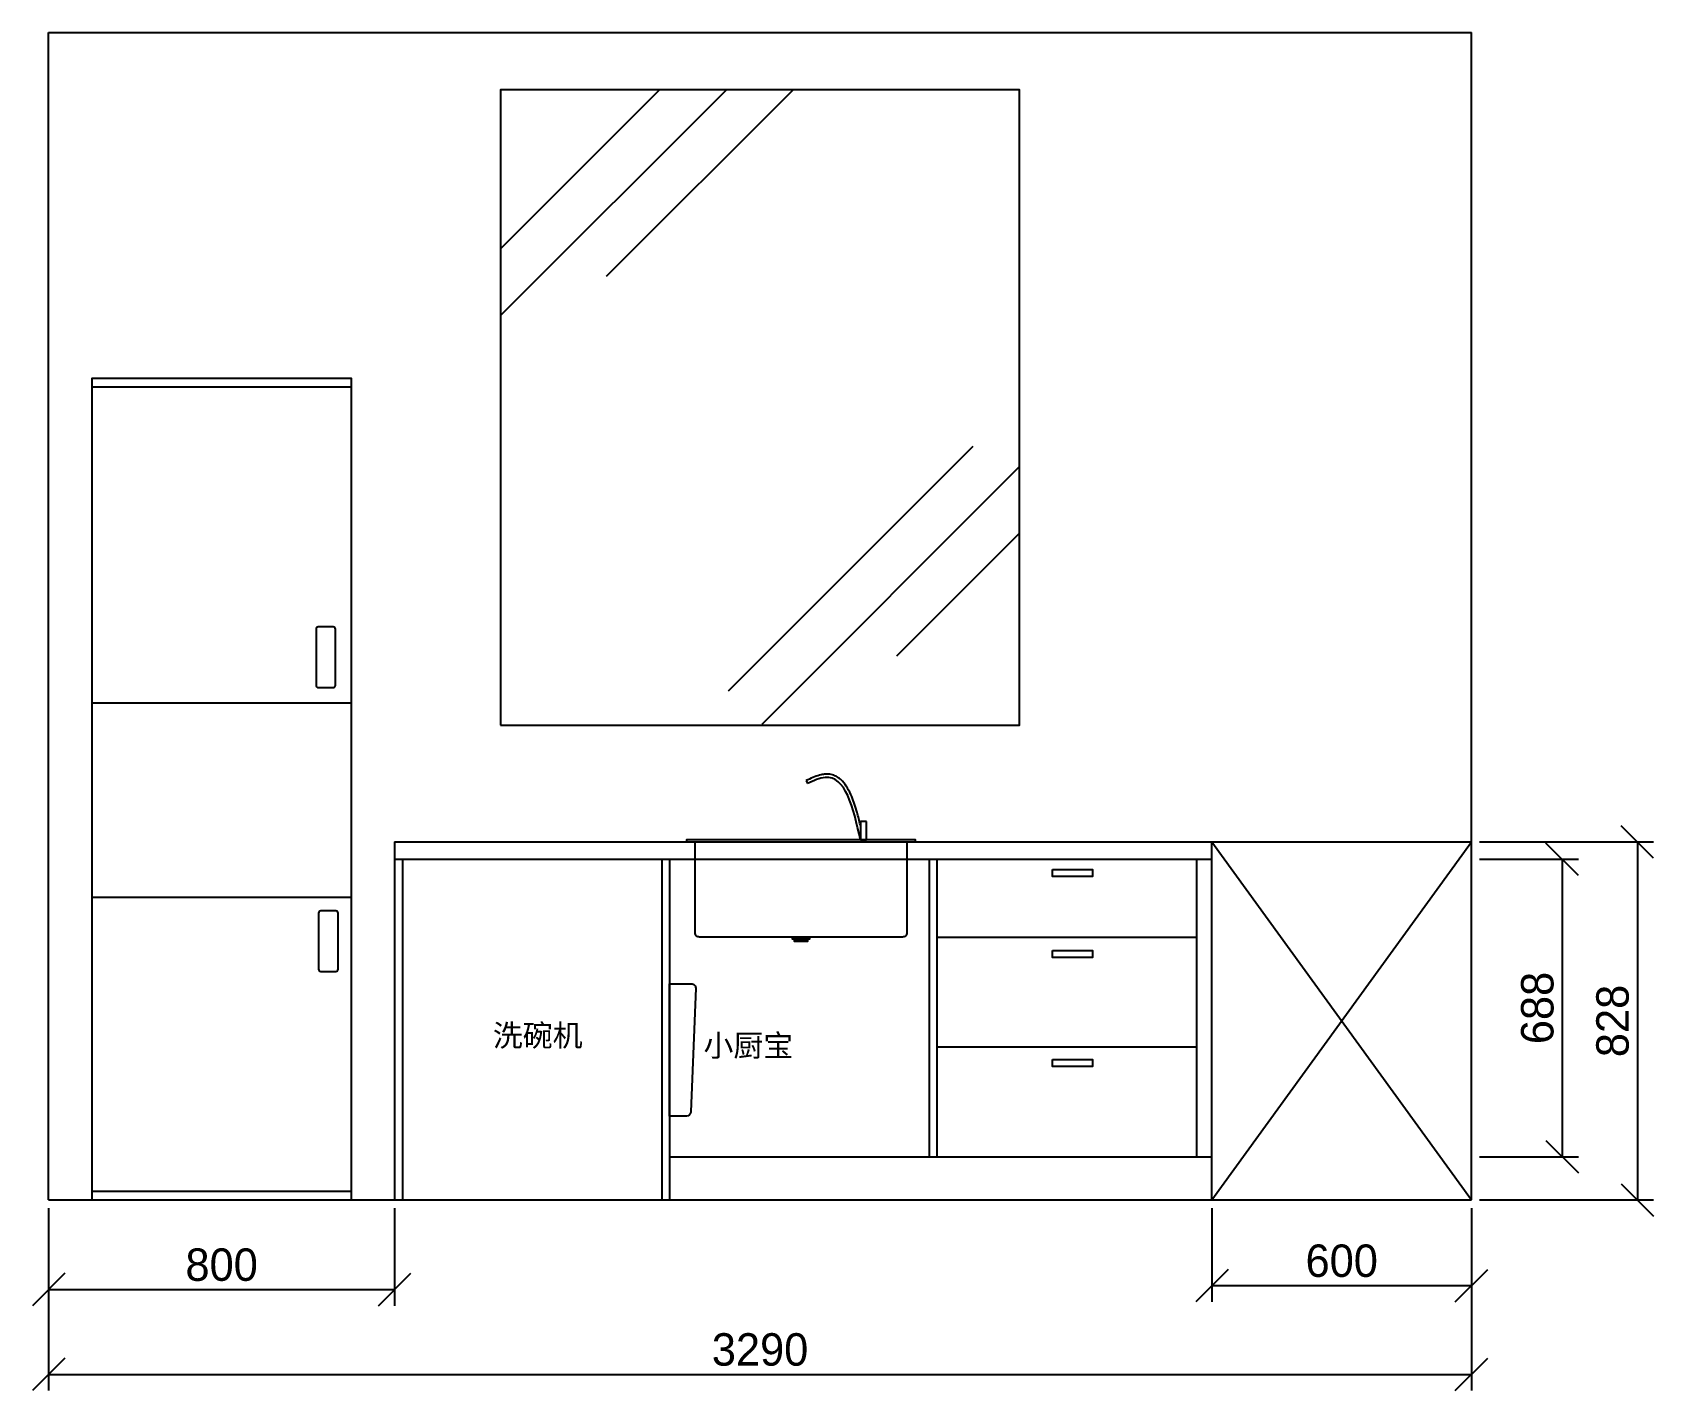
# Model space of a CAD drawing. Header units: millimetres. Extents: x 267 to 4015, y 324 to 3465.
import ezdxf

# ---------------------------------------------------------------- set-up
doc = ezdxf.new("R2010")
doc.units = ezdxf.units.MM
doc.styles.get("Standard").update_dxf_attribs({"font": 'Heiti SC.ttf'})
doc.dimstyles.new('ISO-25', dxfattribs={"dimscale": 30, "dimtxt": 2.5, "dimasz": 2.5, "dimexe": 1.25, "dimexo": 0.625, "dimtad": 1, "dimtxsty": 'Standard', "dimblk": 'OBLIQUE', "dimcen": 2.5, "dimadec": 0, "dimazin": 0, "dimtfac": 1, "dimtmove": 0, "dimatfit": 3, "dimfxl": 1, "dimarcsym": 0})

# ---------------------------------------------------------------- blocks, each defined once
blk = doc.blocks.new('refrigerator')
for p, q in [((600, 1180), (0, 1180)), ((0, 450), (600, 450)), ((0, 0), (600, 0)), ((600, -680), (0, -680))]:
    blk.add_line(p, q)
blk.add_lwpolyline([(0, -700), (600, -700), (600, 1200), (0, 1200)], close=True)
for points in [[(523.3, 485.1), (558.3, 485.1, 0.414214), (563.3, 490.1), (563.3, 620.1, 0.414214), (558.3, 625.1), (523.3, 625.1, 0.414214), (518.3, 620.1), (518.3, 490.1, 0.414214)], [(529.1, -171.4), (564.1, -171.4, 0.414214), (569.1, -166.4), (569.1, -36.4, 0.414214), (564.1, -31.4), (529.1, -31.4, 0.414214), (524.1, -36.4), (524.1, -166.4, 0.414214)]]:
    blk.add_lwpolyline(points, format="xyb", close=True)
blk = doc.blocks.new('tap')
blk.add_line((-139.7, 136.9), (-136.6, 130.1))
blk.add_lwpolyline([(0, 41.9), (-14.3, 41.9), (-14.3, 0), (0, 0)], close=True)
for points, knots in [([(-14.3, 33.7), (-16.7, 43.8), (-19.2, 53.7), (-25.6, 76.3), (-29.7, 88.6), (-37.3, 106.9), (-40.5, 113.5), (-47.7, 125.5), (-51.6, 130.9), (-58.9, 138.6), (-62, 141.3), (-68.6, 145.9), (-72.2, 147.8), (-79.9, 150.6), (-83.9, 151.5), (-90.2, 152), (-92.4, 152), (-96.3, 151.8), (-98, 151.6), (-101.5, 151), (-103.2, 150.7), (-110.1, 149.1), (-115.2, 147.3), (-125.6, 143.3), (-130.8, 141), (-137.2, 138.1), (-138.5, 137.5), (-139.7, 136.9)], [18.725515, 18.725515, 18.725515, 18.725515, 33.965891, 33.965891, 54.958571, 54.958571, 68.383014, 68.383014, 81.807458, 81.807458, 90.644618, 90.644618, 99.481779, 99.481779, 108.318939, 108.318939, 112.807991, 112.807991, 116.286109, 116.286109, 119.764227, 119.764227, 130.085008, 130.085008, 140.405788, 140.405788, 142.951143, 142.951143, 142.951143, 142.951143]), ([(-14.3, 0), (-31, 75.5), (-53, 168), (-122.4, 136.5), (-136.6, 130.1)], [2.832918, 2.832918, 2.832918, 2.832918, 114.282599, 142.951143, 142.951143, 142.951143, 142.951143])]:
    blk.add_open_spline(points, degree=3, knots=knots)
blk = doc.blocks.new('sink')
for points in [[(-510, 0), (20, 0), (20, 5), (-510, 5)], [(-265, -220), (-225, -220), (-225, -225), (-265, -225)], [(-260, -225), (-230, -225), (-230, -230), (-260, -230)]]:
    blk.add_lwpolyline(points, close=True)
blk.add_lwpolyline([(-490, 0), (0, 0), (0, -210, -0.414214), (-10, -220), (-480, -220, -0.414214), (-490, -210)], format="xyb", close=True)
blk.add_blockref('tap', (-93.4, 5))
blk = doc.blocks.new('_Oblique')
at = {"color": 0, "linetype": 'ByBlock', "lineweight": -2}
blk.add_line((-0.5, -0.5), (0.5, 0.5), dxfattribs=at)
blk = doc.blocks.new('*D4')
at = {"color": 0, "lineweight": -2, "transparency": 16777216}
for p, q in [((304.2, 745.8), (304.2, 520)), ((1104.2, 745.8), (1104.2, 520)), ((304.2, 557.5), (1104.2, 557.5))]:
    blk.add_line(p, q, dxfattribs=at)
at = {"layer": 'Defpoints', "color": 0, "transparency": 16777216}
for p in [(304.2, 764.5), (1104.2, 764.5), (1104.2, 557.5)]:
    blk.add_point(p, dxfattribs=at)
at = {"color": 0, "lineweight": -2, "transparency": 16777216, "xscale": 75, "yscale": 75, "zscale": 75, "rotation": 180}
blk.add_blockref('_Oblique', (304.2, 557.5), dxfattribs=at)
at = {"color": 0, "lineweight": -2, "transparency": 16777216, "xscale": 75, "yscale": 75, "zscale": 75}
blk.add_blockref('_Oblique', (1104.2, 557.5), dxfattribs=at)
at = {"color": 0, "transparency": 16777216, "insert": (704.2, 614.5), "char_height": 75, "attachment_point": 5}
blk.add_mtext('800', dxfattribs=at)
blk = doc.blocks.new('*D6')
at = {"color": 0, "lineweight": -2, "transparency": 16777216}
for p, q in [((304.2, 745.8), (304.2, 323.8)), ((3594.2, 745.8), (3594.2, 323.8)), ((304.2, 361.3), (3594.2, 361.3))]:
    blk.add_line(p, q, dxfattribs=at)
at = {"layer": 'Defpoints', "color": 0, "transparency": 16777216}
for p in [(304.2, 764.5), (3594.2, 764.5), (3594.2, 361.3)]:
    blk.add_point(p, dxfattribs=at)
at = {"color": 0, "lineweight": -2, "transparency": 16777216, "xscale": 75, "yscale": 75, "zscale": 75, "rotation": 180}
blk.add_blockref('_Oblique', (304.2, 361.3), dxfattribs=at)
at = {"color": 0, "lineweight": -2, "transparency": 16777216, "xscale": 75, "yscale": 75, "zscale": 75}
blk.add_blockref('_Oblique', (3594.2, 361.3), dxfattribs=at)
at = {"color": 0, "transparency": 16777216, "insert": (1949.2, 418.4), "char_height": 75, "attachment_point": 5}
blk.add_mtext('3290', dxfattribs=at)
blk = doc.blocks.new('*D7')
at = {"color": 0, "lineweight": -2, "transparency": 16777216}
for p, q in [((3612.9, 1552.5), (3841.5, 1552.5)), ((3804, 1552.5), (3804, 864.5)), ((3612.9, 864.5), (3841.5, 864.5))]:
    blk.add_line(p, q, dxfattribs=at)
at = {"layer": 'Defpoints', "color": 0, "transparency": 16777216}
for p in [(3594.2, 1552.5), (3594.2, 864.5), (3804, 864.5)]:
    blk.add_point(p, dxfattribs=at)
at = {"color": 0, "lineweight": -2, "transparency": 16777216, "xscale": 75, "yscale": 75, "zscale": 75}
for p, rotation in [((3804, 1552.5), 90), ((3804, 864.5), 270)]:
    blk.add_blockref('_Oblique', p, dxfattribs=dict(at, rotation=rotation))
at = {"color": 0, "transparency": 16777216, "insert": (3746.9, 1208.5), "char_height": 75, "attachment_point": 5, "rotation": 90}
blk.add_mtext('688', dxfattribs=at)
blk = doc.blocks.new('*D8')
at = {"color": 0, "lineweight": -2, "transparency": 16777216}
for p, q in [((3612.9, 1592.5), (4015.3, 1592.5)), ((3977.8, 1592.5), (3977.8, 764.5)), ((3612.9, 764.5), (4015.3, 764.5))]:
    blk.add_line(p, q, dxfattribs=at)
at = {"layer": 'Defpoints', "color": 0, "transparency": 16777216}
for p in [(3594.2, 1592.5), (3594.2, 764.5), (3977.8, 764.5)]:
    blk.add_point(p, dxfattribs=at)
at = {"color": 0, "lineweight": -2, "transparency": 16777216, "xscale": 75, "yscale": 75, "zscale": 75}
for p, rotation in [((3977.8, 1592.5), 90), ((3977.8, 764.5), 270)]:
    blk.add_blockref('_Oblique', p, dxfattribs=dict(at, rotation=rotation))
at = {"color": 0, "transparency": 16777216, "insert": (3920.8, 1178.5), "char_height": 75, "attachment_point": 5, "rotation": 90}
blk.add_mtext('828', dxfattribs=at)
blk = doc.blocks.new('*D9')
at = {"color": 0, "lineweight": -2, "transparency": 16777216}
for p, q in [((2994.2, 745.8), (2994.2, 529)), ((3594.2, 745.8), (3594.2, 529)), ((2994.2, 566.5), (3594.2, 566.5))]:
    blk.add_line(p, q, dxfattribs=at)
at = {"layer": 'Defpoints', "color": 0, "transparency": 16777216}
for p in [(2994.2, 764.5), (3594.2, 764.5), (3594.2, 566.5)]:
    blk.add_point(p, dxfattribs=at)
at = {"color": 0, "lineweight": -2, "transparency": 16777216, "xscale": 75, "yscale": 75, "zscale": 75, "rotation": 180}
blk.add_blockref('_Oblique', (2994.2, 566.5), dxfattribs=at)
at = {"color": 0, "lineweight": -2, "transparency": 16777216, "xscale": 75, "yscale": 75, "zscale": 75}
blk.add_blockref('_Oblique', (3594.2, 566.5), dxfattribs=at)
at = {"color": 0, "transparency": 16777216, "insert": (3294.2, 623.6), "char_height": 75, "attachment_point": 5}
blk.add_mtext('600', dxfattribs=at)

msp = doc.modelspace()

# ---------------------------------------------------------------- linework, layer by layer
for p, q in [((304.16, 764.506), (304.16, 3464.506)), ((304.16, 3464.506), (3594.16, 3464.506)), ((3594.16, 764.506), (3594.16, 3464.506)), ((1717.02, 3331.851), (1349.16, 2963.991)), ((1871.225, 3331.851), (1349.16, 2809.786)), ((2025.429, 3331.851), (1593.708, 2900.13)), ((2441.517, 2506.929), (1875.832, 1941.244)), ((2549.16, 2460.368), (1952.934, 1864.142)), ((2549.16, 2306.163), (2265.033, 2022.036)), ((1104.16, 1592.506), (3594.16, 1592.506)), ((1104.16, 1592.506), (1104.16, 764.506)), ((2994.16, 764.506), (2994.16, 1592.506)), ((2994.16, 1592.506), (3594.16, 764.506)), ((2994.16, 764.506), (3594.16, 1592.506)), ((1104.16, 1552.506), (2994.16, 1552.506)), ((1122.16, 1552.506), (1122.16, 764.506)), ((1722.16, 1552.506), (1722.16, 764.506)), ((1740.16, 1552.506), (1740.16, 764.506)), ((2340.16, 1552.506), (2340.16, 864.506)), ((2358.16, 1552.506), (2358.16, 864.506)), ((2958.16, 1552.506), (2958.16, 864.506)), ((2358.16, 1372.506), (2958.16, 1372.506)), ((2358.16, 1118.506), (2958.16, 1118.506)), ((1740.16, 864.506), (2994.16, 864.506)), ((304.16, 764.506), (3594.16, 764.506))]:
    msp.add_line(p, q)
for points in [[(1349.16, 1862.617), (2549.16, 1862.617), (2549.16, 3331.851), (1349.16, 3331.851)], [(2625.125, 1528.503), (2717.792, 1528.503), (2717.792, 1512.541), (2625.125, 1512.541)], [(2625.125, 1341.518), (2717.792, 1341.518), (2717.792, 1325.555), (2625.125, 1325.555)], [(2625.125, 1089.306), (2717.792, 1089.306), (2717.792, 1073.343), (2625.125, 1073.343)]]:
    msp.add_lwpolyline(points, close=True)
msp.add_lwpolyline([(1740.16, 1264.692), (1790.405, 1264.692, -0.42599448), (1800.397, 1254.292), (1788.929, 968.125, -0.40252997), (1778.937, 958.526), (1740.16, 958.526)], format="xyb", close=True)

# ---------------------------------------------------------------- block references
for name, p in [('refrigerator', (404.16, 1464.506)), ('sink', (2288.879, 1592.506))]:
    msp.add_blockref(name, p)

# ---------------------------------------------------------------- texts
for s, p in [('洗碗机', (1331.324, 1119.744)), ('小厨宝', (1818.371, 1096.494))]:
    msp.add_text(s, height=50.6916).set_placement(p)

# ---------------------------------------------------------------- dimensions: what is measured, and where the dimension line sits
for base, p1, p2, picture, middle in [((3977.807, 764.506), (3594.16, 1592.506), (3594.16, 764.506), '*D8', (3920.764, 1178.506)), ((3803.957, 864.506), (3594.16, 1552.506), (3594.16, 864.506), '*D7', (3746.914, 1208.506))]:
    dim = msp.add_linear_dim(base=base, p1=p1, p2=p2, angle=90, dimstyle='ISO-25')
    dim.commit()
    dim.dimension.update_dxf_attribs({"geometry": picture, "text_midpoint": middle})
for base, p1, p2, picture, middle in [((1104.16, 557.457), (304.16, 764.506), (1104.16, 764.506), '*D4', (704.16, 614.5)), ((3594.16, 361.282), (304.16, 764.506), (3594.16, 764.506), '*D6', (1949.16, 418.35)), ((3594.16, 566.541), (2994.16, 764.506), (3594.16, 764.506), '*D9', (3294.16, 623.584))]:
    dim = msp.add_linear_dim(base=base, p1=p1, p2=p2, dimstyle='ISO-25')
    dim.commit()
    dim.dimension.update_dxf_attribs({"geometry": picture, "text_midpoint": middle})

doc.saveas('drawing.dxf')
